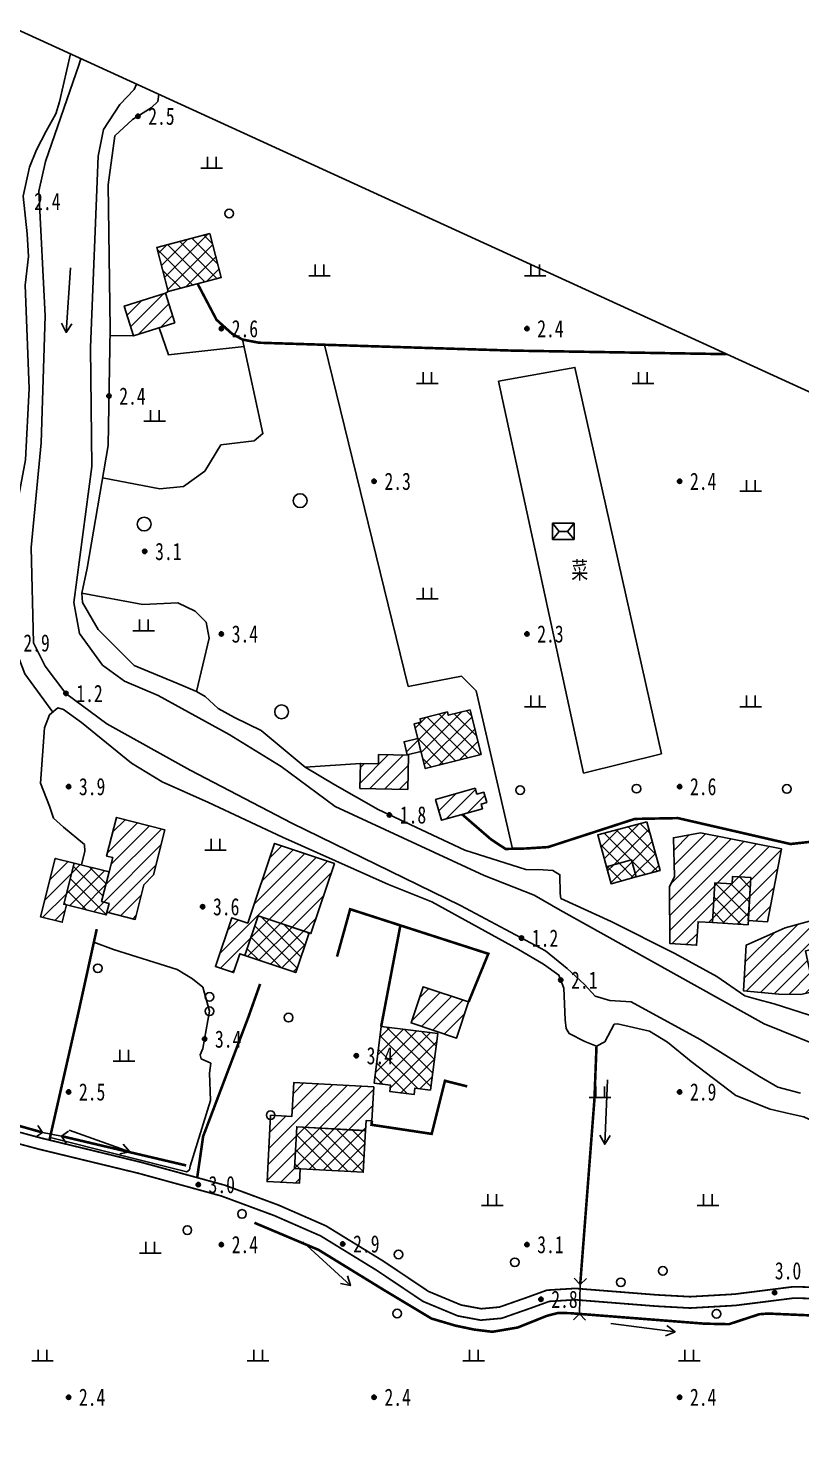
# Model space of a CAD drawing. Header units: metres. Extents: x 494039 to 619385, y 3351420 to 3402703.
# Drawn here: x 583822.3 to 584001.4, y 3395670.6 to 3396001.1 of the extents above; entities that cross this region are included whole.
import ezdxf
from ezdxf.enums import TextEntityAlignment as Align

# ---------------------------------------------------------------- set-up
doc = ezdxf.new("R2010")
doc.units = ezdxf.units.M
for name, pattern in [('2180', [0]), ('2430', [0]), ('4430', [0]), ('8521', [0]), ('9610', [0])]:
    doc.linetypes.add(name, pattern=pattern)
for name, color, linetype in [('210100', 130, 'Continuous'), ('220200', 130, 'Continuous'), ('220900', 130, '2180'), ('261301', 141, 'Continuous'), ('310300', 8, 'Continuous'), ('310500', 8, 'Continuous'), ('330400', 8, 'Continuous'), ('380201', 8, '2430'), ('420500', 8, 'Continuous'), ('440300', 8, '4430'), ('510301', 8, 'Continuous'), ('720100', 8, 'Continuous'), ('760201', 8, '8521'), ('810100', 8, '9610'), ('810302', 8, 'Continuous'), ('810501', 8, 'Continuous'), ('范围线', 8, 'Continuous')]:
    doc.layers.add(name, color=color, linetype=linetype)
pattern_1 = [(45, (0, 0), (-1.767766953, 1.767766953), []), (135, (0, 0), (-1.767766953, -1.767766953), [])]
pattern_2 = [(45, (0, 0), (-1.767766953, 1.767766953), [])]

# ---------------------------------------------------------------- blocks, each defined once
blk = doc.blocks.new('gc170')
at = {"linetype": 'Continuous'}
blk.add_circle((0, 0), 0.5, dxfattribs=at)
blk = doc.blocks.new('gu')
at = {"flags": 128}
for points in [[(3.75, 0), (-3.75, 0)], [(2.71, -0.6), (3.75, 0), (3.75, 0), (2.71, 0.6)]]:
    blk.add_lwpolyline(points, dxfattribs=at)
blk = doc.blocks.new('p_point')
for radius in [0.25, 0.2, 0.15, 0.1, 0.05]:
    blk.add_circle((0, 0), radius)
blk.add_point((0, 0))
blk = doc.blocks.new('vm')
at = {"linetype": 'Continuous'}
for p, q in [((1.25, 0), (-1.25, 0)), ((-0.5, 0), (-0.5, 1.3)), ((0.5, 1.3), (0.5, 0))]:
    blk.add_line(p, q, dxfattribs=at)
blk = doc.blocks.new('v1')
blk.add_circle((0, 0), 0.8)
blk = doc.blocks.new('mf')
for p, q in [((1.25, 0.95), (-1.25, 0.95)), ((-1.25, 0.95), (-1.25, -0.95)), ((0.5, 0), (-0.5, 0)), ((1.25, -0.95), (1.25, 0.95)), ((-1.25, -0.95), (1.25, -0.95))]:
    blk.add_line(p, q)
at = {"flags": 128}
for points in [[(-1.25, -0.95), (-0.5, 0), (-1.25, 0.95)], [(1.25, -0.95), (0.5, 0), (1.25, 0.95)]]:
    blk.add_lwpolyline(points, dxfattribs=at)
blk = doc.blocks.new('1-3&1-4')
at = {"layer": '310300', "linetype": 'Continuous'}
h = blk.add_hatch(dxfattribs=at)
h.set_pattern_fill('ANSI31', color=8, scale=20, style=0)
h.set_pattern_definition(pattern_2)
h.paths.add_polyline_path([(583856.2224, 3395932.7784), (583846.6581, 3395929.8085), (583844.5156, 3395936.7082), (583854.08, 3395939.6781)])
h = blk.add_hatch(dxfattribs=at)
h.set_pattern_fill('ANSI31', color=8, scale=20, style=0)
h.set_pattern_definition(pattern_2)
h.paths.add_polyline_path([(583913.3427, 3395833.3554), (583910.1768, 3395832.5652), (583909.4216, 3395835.5909), (583912.5875, 3395836.3811)])
h = blk.add_hatch(dxfattribs=at)
h.set_pattern_fill('ANSI31', color=8, scale=20, style=0)
h.set_pattern_definition(pattern_2)
h.paths.add_polyline_path([(583903.4703, 3395830.4706), (583903.5134, 3395832.5951), (583910.4424, 3395832.4543), (583910.2814, 3395824.5346), (583899.1954, 3395824.7599), (583899.3132, 3395830.555)])
h = blk.add_hatch(dxfattribs=at)
h.set_pattern_fill('ANSI31', color=8, scale=20, style=0)
h.set_pattern_definition(pattern_2)
h.paths.add_polyline_path([(583925.9378, 3395824.7933), (583926.3182, 3395823.4381), (583927.9107, 3395823.8851), (583928.5869, 3395821.4758), (583927.2796, 3395821.1089), (583927.583, 3395820.0278), (583918.0996, 3395817.3662), (583916.7397, 3395822.2117)])
h = blk.add_hatch(dxfattribs=at)
h.set_pattern_fill('ANSI31', color=8, scale=20, style=0)
h.set_pattern_definition(pattern_2)
h.paths.add_polyline_path([(583840.4879, 3395796.0338), (583847.0742, 3395794.3719), (583849.0877, 3395802.3519), (583851.2857, 3395804.7179), (583853.9273, 3395815.1869), (583842.6965, 3395818.0207), (583840.4369, 3395809.0657), (583841.8663, 3395808.705), (583841.0264, 3395805.3768), (583839.2917, 3395798.5018), (583841.0018, 3395798.0703)])
h = blk.add_hatch(dxfattribs=at)
h.set_pattern_fill('ANSI31', color=8, scale=20, style=0)
h.set_pattern_definition(pattern_2)
h.paths.add_polyline_path([(583989.2571, 3395794.0691), (583989.8538, 3395804.076), (583985.6102, 3395804.329), (583985.5091, 3395802.6332), (583981.508, 3395802.8718), (583980.9558, 3395793.6123), (583977.5983, 3395793.8126), (583977.2734, 3395788.3647), (583971.0769, 3395788.7342), (583970.9957, 3395801.8885), (583972.1655, 3395804.3408), (583971.8693, 3395813.3108), (583978.194, 3395814.4435), (583996.9518, 3395810.7168), (583993.6647, 3395793.774)])
h = blk.add_hatch(dxfattribs=at)
h.set_pattern_fill('ANSI31', color=8, scale=20, style=0)
h.set_pattern_definition(pattern_2)
h.paths.add_polyline_path([(583875.6164, 3395795.1772), (583887.8039, 3395791.0826), (583893.2619, 3395807.3283), (583879.3913, 3395811.9884), (583873.1819, 3395793.5065), (583869.4643, 3395794.7554), (583865.6582, 3395783.4265), (583869.8663, 3395782.0127), (583871.3311, 3395786.3726), (583872.5237, 3395785.9719)])
h = blk.add_hatch(dxfattribs=at)
h.set_pattern_fill('ANSI31', color=8, scale=20, style=0)
h.set_pattern_definition(pattern_2)
h.paths.add_polyline_path([(583830.4875, 3395797.884), (583831.1532, 3395797.716), (583830.1356, 3395793.6832), (583825.1175, 3395794.9494), (583828.5434, 3395808.5266), (583832.8958, 3395807.4283)])
h = blk.add_hatch(dxfattribs=at)
h.set_pattern_fill('ANSI31', color=8, scale=20, style=0)
h.set_pattern_definition(pattern_2)
h.paths.add_polyline_path([(584004.5535, 3395777.6498), (584001.3711, 3395776.9341), (583996.3491, 3395777.0019), (583988.1068, 3395777.8204), (583988.7776, 3395788.4118), (583997.7724, 3395792.4202), (584012.2108, 3395796.3293), (584014.0567, 3395789.5114), (584002.5251, 3395787.0292)])
h = blk.add_hatch(dxfattribs=at)
h.set_pattern_fill('ANSI31', color=8, scale=20, style=0)
h.set_pattern_definition(pattern_2)
h.paths.add_polyline_path([(583924.4008, 3395775.2389), (583921.6067, 3395766.8222), (583911.0401, 3395770.3299), (583913.8342, 3395778.7466)])
h = blk.add_hatch(dxfattribs=at)
h.set_pattern_fill('ANSI31', color=8, scale=20, style=0)
h.set_pattern_definition(pattern_2)
h.paths.add_polyline_path([(583884.0301, 3395736.5193), (583885.3349, 3395736.4493), (583885.1565, 3395733.1212), (583877.6554, 3395733.5234), (583878.4802, 3395748.9046), (583883.4068, 3395748.6404), (583883.8269, 3395756.4742), (583902.399, 3395755.4783), (583901.9772, 3395747.6135), (583900.6001, 3395747.6874), (583900.4725, 3395745.3071), (583884.5505, 3395746.223)])
at = {"layer": '310500', "linetype": 'Continuous'}
h = blk.add_hatch(dxfattribs=at)
h.set_pattern_fill('ANSI37', color=8, scale=20, style=0)
h.set_pattern_definition(pattern_1)
h.paths.add_polyline_path([(583864.3405, 3395953.521), (583867.0428, 3395943.3241), (583854.7509, 3395940.0667), (583852.0486, 3395950.2636)])
h = blk.add_hatch(dxfattribs=at)
h.set_pattern_fill('ANSI37', color=8, scale=20, style=0)
h.set_pattern_definition(pattern_1)
h.paths.add_polyline_path([(583927.3339, 3395832.5958), (583924.7401, 3395842.9874), (583919.67, 3395841.7219), (583919.4764, 3395842.4974), (583913.1323, 3395840.914), (583913.3259, 3395840.1384), (583911.748, 3395839.7446), (583914.3418, 3395829.3529)])
h = blk.add_hatch(dxfattribs=at)
h.set_pattern_fill('ANSI37', color=8, scale=20, style=0)
h.set_pattern_definition(pattern_1)
h.paths.add_polyline_path([(583965.7243, 3395817.0374), (583968.7967, 3395805.7054), (583963.2518, 3395804.202), (583962.1782, 3395808.1618), (583956.3487, 3395806.5812), (583954.3499, 3395813.9534)])
h = blk.add_hatch(dxfattribs=at)
h.set_pattern_fill('ANSI37', color=8, scale=20, style=0)
h.set_pattern_definition(pattern_1)
h.paths.add_polyline_path([(583962.1782, 3395808.1618), (583963.2518, 3395804.202), (583957.4223, 3395802.6214), (583956.3487, 3395806.5812)])
h = blk.add_hatch(dxfattribs=at)
h.set_pattern_fill('ANSI37', color=8, scale=20, style=0)
h.set_pattern_definition(pattern_1)
h.paths.add_polyline_path([(583841.0264, 3395805.3768), (583839.2917, 3395798.5018), (583841.0018, 3395798.0703), (583840.3282, 3395795.4009), (583830.4875, 3395797.884), (583832.8958, 3395807.4283)])
h = blk.add_hatch(dxfattribs=at)
h.set_pattern_fill('ANSI37', color=8, scale=20, style=0)
h.set_pattern_definition(pattern_1)
h.paths.add_polyline_path([(583989.2005, 3395793.1207), (583989.8538, 3395804.076), (583985.6102, 3395804.329), (583985.5091, 3395802.6332), (583981.508, 3395802.8718), (583980.9558, 3395793.6123)])
h = blk.add_hatch(dxfattribs=at)
h.set_pattern_fill('ANSI37', color=8, scale=20, style=0)
h.set_pattern_definition(pattern_1)
h.paths.add_polyline_path([(583887.3767, 3395791.2261), (583884.284, 3395782.0208), (583872.5237, 3395785.9719), (583875.6164, 3395795.1772)])
h = blk.add_hatch(dxfattribs=at)
h.set_pattern_fill('ANSI37', color=8, scale=20, style=0)
h.set_pattern_definition(pattern_1)
h.paths.add_polyline_path([(583915.5779, 3395754.7098), (583911.9161, 3395755.1713), (583911.7331, 3395753.7194), (583906.0837, 3395754.4315), (583906.2681, 3395755.8947), (583902.4553, 3395756.3753), (583904.1145, 3395769.5384), (583917.2385, 3395767.8841)])
h = blk.add_hatch(dxfattribs=at)
h.set_pattern_fill('ANSI37', color=8, scale=20, style=0)
h.set_pattern_definition(pattern_1)
h.paths.add_polyline_path([(583900.4758, 3395745.369), (583899.9554, 3395735.6653), (583884.0301, 3395736.5193), (583884.5505, 3395746.223)])
at = {"layer": '210100', "color": 141, "linetype": 'Continuous', "flags": 128}
for points in [[(583834.4416, 3395994.1525), (583834.0977, 3395992.8278), (583826.2366, 3395970.2187), (583824.7444, 3395963.3836), (583826.169, 3395934.4717), (583825.2818, 3395904.9772), (583822.9222, 3395880.702), (583823.4806, 3395858.5754), (583826.1562, 3395853.1141), (583831.0166, 3395846.8022), (583840.4728, 3395839.7576), (583859.8162, 3395828.9784), (583883.4068, 3395816.6906), (583922.5023, 3395797.5793), (583942.2491, 3395787.037), (583947.2605, 3395782.9723), (583951.2686, 3395779.2781), (583953.7577, 3395776.5174), (583957.1111, 3395775.5641), (583962.0731, 3395775.2185), (583978.1163, 3395766.4641), (583991.8239, 3395757.9143), (583996.0788, 3395755.4223), (584001.3704, 3395754.0164)], [(583847.373, 3395988.2302), (583846.8552, 3395986.9405), (583843.492, 3395983.4693), (583839.6908, 3395977.6828), (583838.4933, 3395971.5271), (583836.678, 3395927.1092), (583837.0346, 3395899.4424), (583832.8193, 3395867.9416), (583834.164, 3395860.7152), (583839.4999, 3395853.3742), (583844.5859, 3395849.6329), (583852.392, 3395846.3122), (583868.8786, 3395837.2872), (583880.9403, 3395829.874), (583893.4502, 3395820.5853), (583928.0116, 3395804.5133), (583939.6189, 3395799.9642), (583945.6263, 3395796.5183), (583992.9439, 3395770.145), (584009.405, 3395763.4747)]]:
    blk.add_lwpolyline(points, dxfattribs=at)
at = {"layer": '220200', "color": 141, "linetype": 'Continuous', "const_width": 0.6, "flags": 128}
for points in [[(583950.2649, 3395709.6579), (583953.5747, 3395752.7182), (583954.0431, 3395764.9237)], [(583799.1695, 3395752.375), (583825.5765, 3395744.9102)], [(583874.725, 3395723.9544), (583889.5655, 3395717.6822), (583904.9428, 3395708.2299), (583915.7767, 3395701.7273), (583921.335, 3395700.0837), (583925.7148, 3395699.1628), (583929.9049, 3395698.6539), (583935.7495, 3395699.639), (583942.5078, 3395702.3491), (583945.0492, 3395703.0013), (583947.8423, 3395702.9821), (583979.0552, 3395700.5416), (583984.7486, 3395700.4153), (583991.7972, 3395702.7261), (583993.7875, 3395702.8867), (584015.2201, 3395701.9617), (584038.6303, 3395700.6145), (584039.5541, 3395700.4158)]]:
    blk.add_lwpolyline(points, dxfattribs=at)
at = {"layer": '220200', "color": 141, "linetype": 'Continuous', "const_width": 0.6, "elevation": 2.4781, "flags": 128}
blk.add_lwpolyline([(583829.9482, 3395744.0679), (583858.8833, 3395737.2594)], dxfattribs=at)
at = {"layer": '220900', "color": 141, "linetype": 'Continuous'}
for p, q in [((583825.5765, 3395744.9102), (583823.9203, 3395743.7891)), ((583825.5765, 3395744.9102), (583824.4554, 3395746.5664)), ((583829.9482, 3395744.0679), (583831.6044, 3395745.189)), ((583829.9482, 3395744.0679), (583831.0693, 3395742.4117)), ((583950.2649, 3395709.6579), (583948.8772, 3395711.0981)), ((583950.2649, 3395709.6579), (583951.7051, 3395711.0456)), ((583950.1376, 3395702.8026), (583948.6974, 3395701.4149)), ((583950.1376, 3395702.8026), (583951.5253, 3395701.3624))]:
    blk.add_line(p, q, dxfattribs=at)
at = {"layer": '220900', "color": 141, "linetype": '2180', "flags": 128}
for points, elevation in [([(583829.9482, 3395744.0679), (583825.5765, 3395744.9102)], 2.6719), ([(583950.1376, 3395702.8026), (583950.2649, 3395709.6579)], 2.8831)]:
    blk.add_lwpolyline(points, dxfattribs=dict(at, elevation=elevation))
at = {"layer": '310300', "color": 8, "linetype": 'Continuous', "flags": 128}
for points, elevation in [([(583856.2224, 3395932.7784), (583846.6581, 3395929.8085), (583844.5156, 3395936.7082), (583854.08, 3395939.6781)], 6.1177), ([(583913.3427, 3395833.3554), (583910.1768, 3395832.5652), (583909.4216, 3395835.5909), (583912.5875, 3395836.3811)], 5.27), ([(583903.4703, 3395830.4706), (583903.5134, 3395832.5951), (583910.4424, 3395832.4543), (583910.2814, 3395824.5346), (583899.1954, 3395824.7599), (583899.3132, 3395830.555)], 5.27), ([(583925.9378, 3395824.7933), (583926.3182, 3395823.4381), (583927.9107, 3395823.8851), (583928.5869, 3395821.4758), (583927.2796, 3395821.1089), (583927.583, 3395820.0278), (583918.0996, 3395817.3662), (583916.7397, 3395822.2117)], 5.27), ([(583840.4879, 3395796.0338), (583847.0742, 3395794.3719), (583849.0877, 3395802.3519), (583851.2857, 3395804.7179), (583853.9273, 3395815.1869), (583842.6965, 3395818.0207), (583840.4369, 3395809.0657), (583841.8663, 3395808.705), (583841.0264, 3395805.3768), (583839.2917, 3395798.5018), (583841.0018, 3395798.0703)], 6.1177), ([(583875.6164, 3395795.1772), (583887.8039, 3395791.0826), (583893.2619, 3395807.3283), (583879.3913, 3395811.9884), (583873.1819, 3395793.5065), (583869.4643, 3395794.7554), (583865.6582, 3395783.4265), (583869.8663, 3395782.0127), (583871.3311, 3395786.3726), (583872.5237, 3395785.9719)], 6.1177), ([(583830.4875, 3395797.884), (583831.1532, 3395797.716), (583830.1356, 3395793.6832), (583825.1175, 3395794.9494), (583828.5434, 3395808.5266), (583832.8958, 3395807.4283)], 6.1177), ([(583924.4008, 3395775.2389), (583921.6067, 3395766.8222), (583911.0401, 3395770.3299), (583913.8342, 3395778.7466)], 6.0553), ([(583884.0301, 3395736.5193), (583885.3349, 3395736.4493), (583885.1565, 3395733.1212), (583877.6554, 3395733.5234), (583878.4802, 3395748.9046), (583883.4068, 3395748.6404), (583883.8269, 3395756.4742), (583902.399, 3395755.4783), (583901.9772, 3395747.6135), (583900.6001, 3395747.6874), (583900.4725, 3395745.3071), (583884.5505, 3395746.223)], 6.3118)]:
    blk.add_lwpolyline(points, close=True, dxfattribs=dict(at, elevation=elevation))
for points in [[(583989.2571, 3395794.0691), (583989.8538, 3395804.076), (583985.6102, 3395804.329), (583985.5091, 3395802.6332), (583981.508, 3395802.8718), (583980.9558, 3395793.6123), (583977.5983, 3395793.8126), (583977.2734, 3395788.3647), (583971.0769, 3395788.7342), (583970.9957, 3395801.8885), (583972.1655, 3395804.3408), (583971.8693, 3395813.3108), (583978.194, 3395814.4435), (583996.9518, 3395810.7168), (583993.6647, 3395793.774)], [(584004.5535, 3395777.6498), (584001.3711, 3395776.9341), (583996.3491, 3395777.0019), (583988.1068, 3395777.8204), (583988.7776, 3395788.4118), (583997.7724, 3395792.4202), (584012.2108, 3395796.3293), (584014.0567, 3395789.5114), (584002.5251, 3395787.0292)]]:
    blk.add_lwpolyline(points, close=True, dxfattribs=at)
at = {"layer": '310500', "color": 8, "linetype": 'Continuous', "flags": 128}
for points in [[(583864.3405, 3395953.521), (583867.0428, 3395943.3241), (583854.7509, 3395940.0667), (583852.0486, 3395950.2636)], [(583927.3339, 3395832.5958), (583924.7401, 3395842.9874), (583919.67, 3395841.7219), (583919.4764, 3395842.4974), (583913.1323, 3395840.914), (583913.3259, 3395840.1384), (583911.748, 3395839.7446), (583914.3418, 3395829.3529)], [(583841.0264, 3395805.3768), (583839.2917, 3395798.5018), (583841.0018, 3395798.0703), (583840.3282, 3395795.4009), (583830.4875, 3395797.884), (583832.8958, 3395807.4283)], [(583989.2005, 3395793.1207), (583989.8538, 3395804.076), (583985.6102, 3395804.329), (583985.5091, 3395802.6332), (583981.508, 3395802.8718), (583980.9558, 3395793.6123)], [(583900.4758, 3395745.369), (583899.9554, 3395735.6653), (583884.0301, 3395736.5193), (583884.5505, 3395746.223)]]:
    blk.add_lwpolyline(points, close=True, dxfattribs=at)
for points, elevation in [([(583965.7243, 3395817.0374), (583968.7967, 3395805.7054), (583963.2518, 3395804.202), (583962.1782, 3395808.1618), (583956.3487, 3395806.5812), (583954.3499, 3395813.9534)], 13.9534), ([(583962.1782, 3395808.1618), (583963.2518, 3395804.202), (583957.4223, 3395802.6214), (583956.3487, 3395806.5812)], 11.3203), ([(583887.3767, 3395791.2261), (583884.284, 3395782.0208), (583872.5237, 3395785.9719), (583875.6164, 3395795.1772)], 10.3327), ([(583915.5779, 3395754.7098), (583911.9161, 3395755.1713), (583911.7331, 3395753.7194), (583906.0837, 3395754.4315), (583906.2681, 3395755.8947), (583902.4553, 3395756.3753), (583904.1145, 3395769.5384), (583917.2385, 3395767.8841)], 12.7233)]:
    blk.add_lwpolyline(points, close=True, dxfattribs=dict(at, elevation=elevation))
at = {"layer": '330400', "color": 8, "linetype": 'Continuous', "flags": 128}
blk.add_lwpolyline([(583931.3077, 3395919.2578), (583951.0393, 3395828.3081), (583969.1076, 3395832.8115), (583949.0249, 3395922.4503)], close=True, dxfattribs=at)
at = {"layer": '380201', "color": 8, "linetype": '2430', "const_width": 0.6, "flags": 128}
blk.add_lwpolyline([(583924.4008, 3395775.2389), (583928.9619, 3395786.3828), (583896.919, 3395796.7274), (583893.8734, 3395785.7235)], dxfattribs=at)
for points, elevation in [([(583908.5642, 3395792.9679), (583904.1145, 3395769.5384)], 5.705), ([(583901.9772, 3395747.6135), (583901.8755, 3395746.693), (583915.8331, 3395744.5826), (583918.91, 3395756.9081), (583924.0591, 3395755.6029)], 6.3118)]:
    blk.add_lwpolyline(points, dxfattribs=dict(at, elevation=elevation))
at = {"layer": '420500', "color": 8, "linetype": 'Continuous', "const_width": 0.4, "flags": 128}
for points in [[(583801.5888, 3395750.0079), (583825.1908, 3395743.6329), (583848.472, 3395737.989), (583867.8136, 3395732.6851), (583880.3138, 3395728.0548), (583891.3081, 3395723.2364), (583904.5392, 3395715.0995), (583915.0704, 3395708.0312), (583922.6505, 3395704.8707), (583927.3187, 3395704.0053), (583931.5165, 3395704.3849), (583937.9403, 3395706.6332), (583942.5565, 3395708.3122), (583949.1245, 3395708.718), (583968.0226, 3395707.2228), (583975.7535, 3395706.7972), (583986.0347, 3395707.385), (583999.6663, 3395709.1031), (584006.3027, 3395708.9614), (584034.0742, 3395706.3988), (584042.3107, 3395705.5418), (584046.0285, 3395706.8894)], [(584044.6426, 3395699.781), (584043.0884, 3395701.5361), (584040.4055, 3395702.5683), (584033.7162, 3395703.7916), (584006.1537, 3395706.3349), (583999.8034, 3395706.4705), (583986.2744, 3395704.7653), (583975.7562, 3395704.164), (583967.8466, 3395704.5995), (583949.1018, 3395706.0825), (583943.098, 3395705.7116), (583938.8239, 3395704.157), (583932.0777, 3395701.7958), (583927.1952, 3395701.3543), (583921.8965, 3395702.3366), (583913.82, 3395705.7041), (583903.1174, 3395712.8873), (583890.086, 3395720.9015), (583879.3287, 3395725.616), (583867.0078, 3395730.1799), (583847.8145, 3395735.4432), (583824.5382, 3395741.0859), (583800.9264, 3395747.4635)]]:
    blk.add_lwpolyline(points, dxfattribs=at)
at = {"layer": '440300', "color": 8, "linetype": '4430', "const_width": 0.6, "flags": 128}
for points in [[(583861.5478, 3395941.8679), (583865.9283, 3395933.5199), (583869.5376, 3395930.2677), (583871.9596, 3395928.9268), (583875.7895, 3395928.1947), (583934.7119, 3395926.3648), (583984.2444, 3395925.5463)], [(584055.927, 3395813.3024), (584033.4149, 3395814.0429), (584004.7284, 3395812.4852), (583999.0298, 3395811.8562), (583972.9186, 3395817.8705), (583962.9119, 3395817.6781), (583942.8144, 3395811.1471), (583937.5937, 3395810.8148), (583932.9575, 3395810.7135), (583929.5973, 3395812.9219), (583922.9033, 3395818.7144)], [(583838.1523, 3395792.1042), (583833.8769, 3395772.6441), (583827.1814, 3395743.1504)], [(583861.4474, 3395734.4309), (583862.8291, 3395744.0108), (583873.3732, 3395771.8558), (583876.0369, 3395779.3706)]]:
    blk.add_lwpolyline(points, dxfattribs=at)
at = {"layer": '760201', "color": 8, "linetype": '8521', "flags": 128}
for points in [[(583832.0414, 3395995.2517), (583829.5111, 3395984.0962), (583828.6553, 3395981.3023), (583826.4215, 3395977.2682), (583824.1673, 3395973.0009), (583822.5439, 3395968.9575), (583821.1076, 3395962.2171), (583821.9855, 3395953.4397), (583822.326, 3395948.192), (583821.5551, 3395941.5331), (583822.4706, 3395917.6031), (583821.632, 3395901.0303), (583818.3378, 3395883.2636), (583817.7621, 3395861.1044), (583821.4683, 3395851.3256), (583827.9344, 3395842.4506)], [(584054.7663, 3395746.5728), (584054.2726, 3395747.0039), (584055.8293, 3395755.6673), (584055.396, 3395757.0279), (584052.8248, 3395758.2349), (584048.6283, 3395759.6613), (584033.1629, 3395765.3675), (584029.4088, 3395765.913), (584023.1186, 3395765.9739), (584020.18, 3395766.5705), (584007.3237, 3395770.908), (583995.2411, 3395774.7396), (583991.1289, 3395775.8528), (583988.424, 3395776.6545), (583981.9464, 3395781.1309), (583972.1855, 3395786.4474), (583957.4316, 3395793.8565), (583945.804, 3395799.2506), (583945.5869, 3395800.3985), (583945.5789, 3395804.7366), (583943.9102, 3395805.7475), (583941.703, 3395805.901), (583937.6875, 3395805.9709), (583923.4758, 3395810.4629), (583903.4128, 3395819.8422), (583893.3653, 3395825.5563), (583886.4952, 3395829.6864), (583876.3019, 3395838.1647), (583870.0816, 3395841.2457), (583866.2768, 3395843.2937), (583863.2737, 3395846.059), (583861.2654, 3395847.2822), (583856.7442, 3395849.2198), (583846.7999, 3395853.2954), (583838.4643, 3395861.6524), (583834.8102, 3395867.8711), (583834.6851, 3395870.0695), (583835.9318, 3395875.8519), (583840.7832, 3395904.3635), (583841.2306, 3395931.5183), (583840.8083, 3395964.8532), (583842.3646, 3395976.1918), (583846.4108, 3395979.9759), (583850.787, 3395982.6956), (583852.33, 3395984.199), (583852.514, 3395985.8758)], [(583834.5946, 3395806.9997), (583835.4162, 3395810.2213), (583835.3378, 3395811.7429), (583830.4356, 3395815.757), (583828.1541, 3395817.8903), (583827.1586, 3395820.6178), (583825.0858, 3395825.9437), (583826.0006, 3395838.8192), (583827.2179, 3395841.8499), (583829.1206, 3395843.445), (583830.464, 3395843.0804), (583834.609, 3395840.0733), (583846.2308, 3395830.6221), (583853.3256, 3395826.2615), (583864.0547, 3395821.4978), (583881.2299, 3395813.4343), (583905.8379, 3395802.4712), (583915.8874, 3395798.4155), (583935.9428, 3395787.3801), (583941.7821, 3395783.9757), (583945.299, 3395781.4467), (583946.4795, 3395778.4173), (583946.7509, 3395771.0639), (583946.999, 3395769.0687), (583947.741, 3395767.875), (583951.3195, 3395766.0444), (583954.0431, 3395764.9237), (583955.9657, 3395765.9596), (583958.153, 3395770.0142), (583958.9487, 3395770.1235), (583966.3361, 3395768.4611), (583970.5136, 3395765.8924), (583975.9857, 3395761.3478), (583986.3586, 3395753.4994), (583994.2915, 3395750.3204), (583998.9912, 3395749.2012), (584002.1223, 3395748.5285), (584006.3274, 3395746.6091), (584010.6571, 3395743.2115), (584014.6939, 3395739.7), (584018.8705, 3395738.092), (584027.8346, 3395735.5912), (584031.583, 3395734.2464), (584035.9558, 3395732.5883), (584038.0026, 3395732.4369), (584040.9707, 3395733.7851), (584050.8332, 3395730.9982)], [(583827.3181, 3395743.7528), (583859.0212, 3395735.744), (583859.6302, 3395736.2565), (583859.8169, 3395737.1008), (583864.5006, 3395752.2971), (583864.3067, 3395758.7018), (583864.6001, 3395760.9805), (583862.3828, 3395761.9758), (583862.159, 3395762.9137), (583862.7857, 3395764.4367), (583864.3128, 3395773.0362), (583862.7543, 3395778.6069), (583860.3409, 3395780.5833), (583856.7883, 3395782.7054), (583842.0356, 3395787.4146), (583837.4879, 3395789.0802)]]:
    blk.add_lwpolyline(points, dxfattribs=at)
at = {"layer": '810100', "color": 8, "linetype": '9610', "flags": 128}
for points, elevation in [([(583854.08, 3395939.6781), (583854.7509, 3395940.0667)], 3.3378), ([(583846.6581, 3395929.8085), (583841.2041, 3395929.9069)], 3.3378), ([(583852.6095, 3395931.6565), (583854.7939, 3395925.3515), (583872.3082, 3395927.3166)], 3.3378), ([(583871.9596, 3395928.9268), (583876.6806, 3395907.1153), (583874.6505, 3395905.412), (583866.9512, 3395904.4877), (583863.2224, 3395898.4184), (583858.2977, 3395894.8054), (583852.7943, 3395894.253), (583839.5055, 3395896.8546)], 3.0832), ([(583834.6851, 3395870.0695), (583848.8474, 3395867.4154), (583856.9725, 3395867.8319), (583860.9406, 3395865.885), (583863.5366, 3395863.3059), (583864.253, 3395859.6687), (583861.2654, 3395847.2822)], 3.0832)]:
    blk.add_lwpolyline(points, dxfattribs=dict(at, elevation=elevation))
for points in [[(583934.5877, 3395810.7491), (583926.1611, 3395847.3959), (583922.7199, 3395850.8018), (583910.378, 3395848.4268), (583890.9381, 3395927.7242)], [(583899.3132, 3395830.555), (583886.4952, 3395829.6864)]]:
    blk.add_lwpolyline(points, dxfattribs=at)
at = {"layer": '范围线', "color": 8, "flags": 128}
blk.add_lwpolyline([(580974.9971, 3398172.2884), (580158.1729, 3397748.7629), (583102.2681, 3395406.1495), (589376.9328, 3392493.3034), (594318.9563, 3392016.403), (594002.9657, 3392059.9931), (593709.5027, 3392110.274), (593489.39, 3392154.2585), (593446.55, 3392164.1073), (593184.0367, 3392224.4585), (592856.0894, 3392311.9807), (592630.9821, 3392379.424), (592345.2786, 3392474.0542), (592112.8421, 3392558.6278), (591835.9381, 3392668.5492), (591571.4074, 3392783.2499), (591303.4331, 3392909.9936), (591275.2655, 3392923.316), (591065.2798, 3393031.2284), (591019.813, 3393054.5939), (590886.2864, 3393127.1825), (590776.1303, 3393189.2284), (589711.9005, 3393302.4152), (583546.9224, 3396125.8295)], close=True, dxfattribs=at)
at = {"layer": '261301', "color": 141, "linetype": 'Continuous', "xscale": 2, "yscale": 2}
for p, rotation in [((583831.5585, 3395938.0785, 1.0307), 266.2477578193422), ((583956.2566, 3395749.6555, -0.0928), 267.6858818851206), ((583838.8028, 3395742.9403, -0.0928), 340.1650429691699), ((583891.4866, 3395714.4483, -0.0928), 317.2925677875473), ((583964.8291, 3395699.6316, -0.0928), 352.5180130321903)]:
    blk.add_blockref('gu', p, dxfattribs=dict(at, rotation=rotation))
at = {"layer": '330400', "color": 8, "linetype": 'Continuous', "xscale": 2, "yscale": 2}
blk.add_blockref('mf', (583946.3574, 3395884.4171), dxfattribs=at)
at = {"layer": '510301', "color": 8, "linetype": 'Continuous', "xscale": 2, "yscale": 2}
for p in [(583868.8411, 3395958.1631, 2.6684), (583936.3413, 3395824.3751, 3.0301), (583963.3046, 3395824.7002, 3.7264), (583998.1867, 3395824.6327, 3.3872), (583838.3794, 3395783.0107, 3.0908), (583864.2802, 3395776.3906, 3.6685), (583864.3128, 3395773.0362, 3.7845), (583882.6522, 3395771.564, 3.5147), (583878.4802, 3395748.9046, 3.9385), (583871.8392, 3395725.9979, 3.5539), (583859.1597, 3395722.2605, 2.9979), (583908.1094, 3395716.6082, 3.3735), (583935.102, 3395714.7765, 3.4659), (583969.4283, 3395712.7798, 3.4659), (583959.6901, 3395710.1361, 3.4659), (583907.8153, 3395702.878, 3.4557), (583981.9006, 3395702.8299, 3.4659)]:
    blk.add_blockref('gc170', p, dxfattribs=at)
at = {"layer": '720100', "color": 8, "linetype": 'Continuous', "xscale": 2, "yscale": 2, "zscale": 2}
for p in [(583847.6884, 3395980.7699, 2.5055), (583867.0468, 3395931.4649, 2.6135), (583937.9016, 3395931.465, 2.3678), (583840.9718, 3395915.8127, 2.3528), (583902.4741, 3395896.0375, 2.2841), (583973.3289, 3395896.0377, 2.3695), (583849.2948, 3395879.7651, 3.0727), (583867.0467, 3395860.6101, 3.4414), (583937.9014, 3395860.6102, 2.274), (583831.0166, 3395846.8022, 1.2), (583831.6192, 3395825.1826, 3.9109), (583973.3288, 3395825.1829, 2.6204), (583906.0354, 3395818.6162, 1.7794), (583862.7117, 3395797.3002, 3.6148), (583936.6521, 3395790.0251, 1.2), (583945.7586, 3395780.2673, 2.0975), (583863.1671, 3395766.5842, 3.4453), (583898.3422, 3395762.7279, 3.4239), (583831.619, 3395754.3278, 2.4929), (583973.3286, 3395754.3281, 2.8906), (583861.6817, 3395732.8244, 2.9542), (583867.0464, 3395718.9005, 2.3786), (583895.2069, 3395719.0585, 2.8959), (583895.2069, 3395719.0585, 2.8959), (583937.9012, 3395718.9006, 3.1268), (583941.1559, 3395706.1963, 2.8183), (583995.3319, 3395707.7453, 2.9697), (583831.6189, 3395683.473, 2.4086), (583902.4737, 3395683.4732, 2.3593), (583973.3285, 3395683.4733, 2.394)]:
    blk.add_blockref('p_point', p, dxfattribs=at)
at = {"layer": '810302', "color": 8, "linetype": 'Continuous', "xscale": 2, "yscale": 2}
for p in [(583864.818, 3395968.731), (583889.818, 3395943.731), (583939.818, 3395943.731), (583914.818, 3395918.731), (583964.818, 3395918.731), (583851.5982, 3395909.9696, 2.7247), (583989.818, 3395893.731), (583914.818, 3395868.731), (583849.0394, 3395861.3684, 2.7247), (583939.818, 3395843.731), (583989.818, 3395843.731), (583865.7014, 3395810.4215, 2.7247), (583844.4863, 3395761.4772, 2.7247), (583954.8836, 3395752.9925), (583929.8836, 3395727.9925), (583979.8836, 3395727.9925), (583850.5665, 3395716.9011), (583825.5665, 3395691.9011), (583875.5665, 3395691.9011), (583925.5665, 3395691.9011), (583975.5665, 3395691.9011)]:
    blk.add_blockref('vm', p, dxfattribs=at)
at = {"layer": '810501', "color": 8, "linetype": 'Continuous', "xscale": 2, "yscale": 2}
for p in [(583885.3128, 3395891.541, 3.5048), (583849.1504, 3395886.1054, 3.5048), (583881.0266, 3395842.5429, 3.5048)]:
    blk.add_blockref('v1', p, dxfattribs=at)
at = {"color": 8, "width": 0.75}
blk.add_text('菜', height=4, dxfattribs=at).set_placement((583950.1571, 3395875.4457, 4.373), align=Align.MIDDLE_CENTER)
at = {"layer": '720100', "color": 8, "width": 0.75}
for s, p in [('2.5', (583850.0884, 3395980.7699, 2.5055)), ('2.4', (583823.6303, 3395960.9903, 2.3691)), ('2.6', (583869.4468, 3395931.4649, 2.6135)), ('2.4', (583940.3016, 3395931.465, 2.3678)), ('2.4', (583843.3718, 3395915.8127, 2.3528)), ('2.3', (583904.8741, 3395896.0375, 2.2841)), ('2.4', (583975.7289, 3395896.0377, 2.3695)), ('3.1', (583851.6948, 3395879.7651, 3.0727)), ('2.9', (583821.1393, 3395858.5261, 2.8698)), ('3.4', (583869.4467, 3395860.6101, 3.4414)), ('2.3', (583940.3014, 3395860.6102, 2.274)), ('1.2', (583833.4166, 3395846.8022, 1.2)), ('3.9', (583834.0192, 3395825.1826, 3.9109)), ('2.6', (583975.7288, 3395825.1829, 2.6204)), ('1.8', (583908.4354, 3395818.6162, 1.7794)), ('3.6', (583865.1117, 3395797.3002, 3.6148)), ('1.2', (583939.0521, 3395790.0251, 1.2)), ('2.1', (583948.1586, 3395780.2673, 2.0975)), ('3.4', (583865.5671, 3395766.5842, 3.4453)), ('3.4', (583900.7422, 3395762.7279, 3.4239)), ('2.5', (583834.019, 3395754.3278, 2.4929)), ('2.9', (583975.7286, 3395754.3281, 2.8906)), ('3.0', (583864.0817, 3395732.8244, 2.9542)), ('2.4', (583869.4464, 3395718.9005, 2.3786)), ('2.9', (583897.6069, 3395719.0585, 2.8959)), ('2.9', (583897.6069, 3395719.0585, 2.8959)), ('3.1', (583940.3012, 3395718.9006, 3.1268)), ('3.0', (583995.4068, 3395712.8233, 2.9697)), ('2.8', (583943.5559, 3395706.1963, 2.8183)), ('2.4', (583834.0189, 3395683.473, 2.4086)), ('2.4', (583904.8737, 3395683.4732, 2.3593)), ('2.4', (583975.7285, 3395683.4733, 2.394))]:
    blk.add_text(s, height=4, dxfattribs=at).set_placement(p, align=Align.MIDDLE_LEFT)

msp = doc.modelspace()

# ---------------------------------------------------------------- block references
msp.add_blockref('1-3&1-4', (0, 0))

doc.saveas('drawing.dxf')
